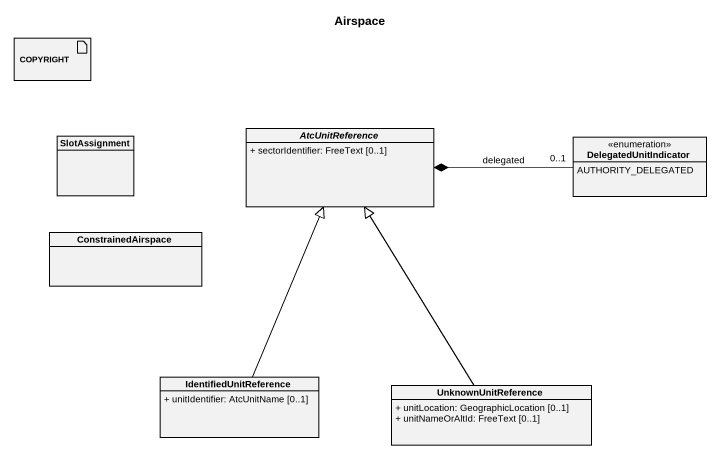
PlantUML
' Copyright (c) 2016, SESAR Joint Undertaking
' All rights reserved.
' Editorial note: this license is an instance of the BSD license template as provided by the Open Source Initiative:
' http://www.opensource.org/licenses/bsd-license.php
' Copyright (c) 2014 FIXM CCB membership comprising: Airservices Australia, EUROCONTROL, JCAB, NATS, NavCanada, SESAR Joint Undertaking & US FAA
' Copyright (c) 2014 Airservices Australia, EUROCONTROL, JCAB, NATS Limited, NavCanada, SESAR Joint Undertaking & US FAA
@startuml
title Airspace
allowmixing
hide circle
hide empty members
skinparam classAttributeIconSize 0
artifact COPYRIGHT
class SlotAssignment
abstract class AtcUnitReference {
  + sectorIdentifier: FreeText [0..1]
}
enum DelegatedUnitIndicator {
  AUTHORITY_DELEGATED
}
class ConstrainedAirspace
class IdentifiedUnitReference {
  + unitIdentifier: AtcUnitName [0..1]
}
class UnknownUnitReference {
  + unitLocation: GeographicLocation [0..1]
  + unitNameOrAltId: FreeText [0..1]
}
AtcUnitReference *-right- "0..1" DelegatedUnitIndicator : delegated
IdentifiedUnitReference -up-|> AtcUnitReference
UnknownUnitReference -up-|> AtcUnitReference
@enduml
